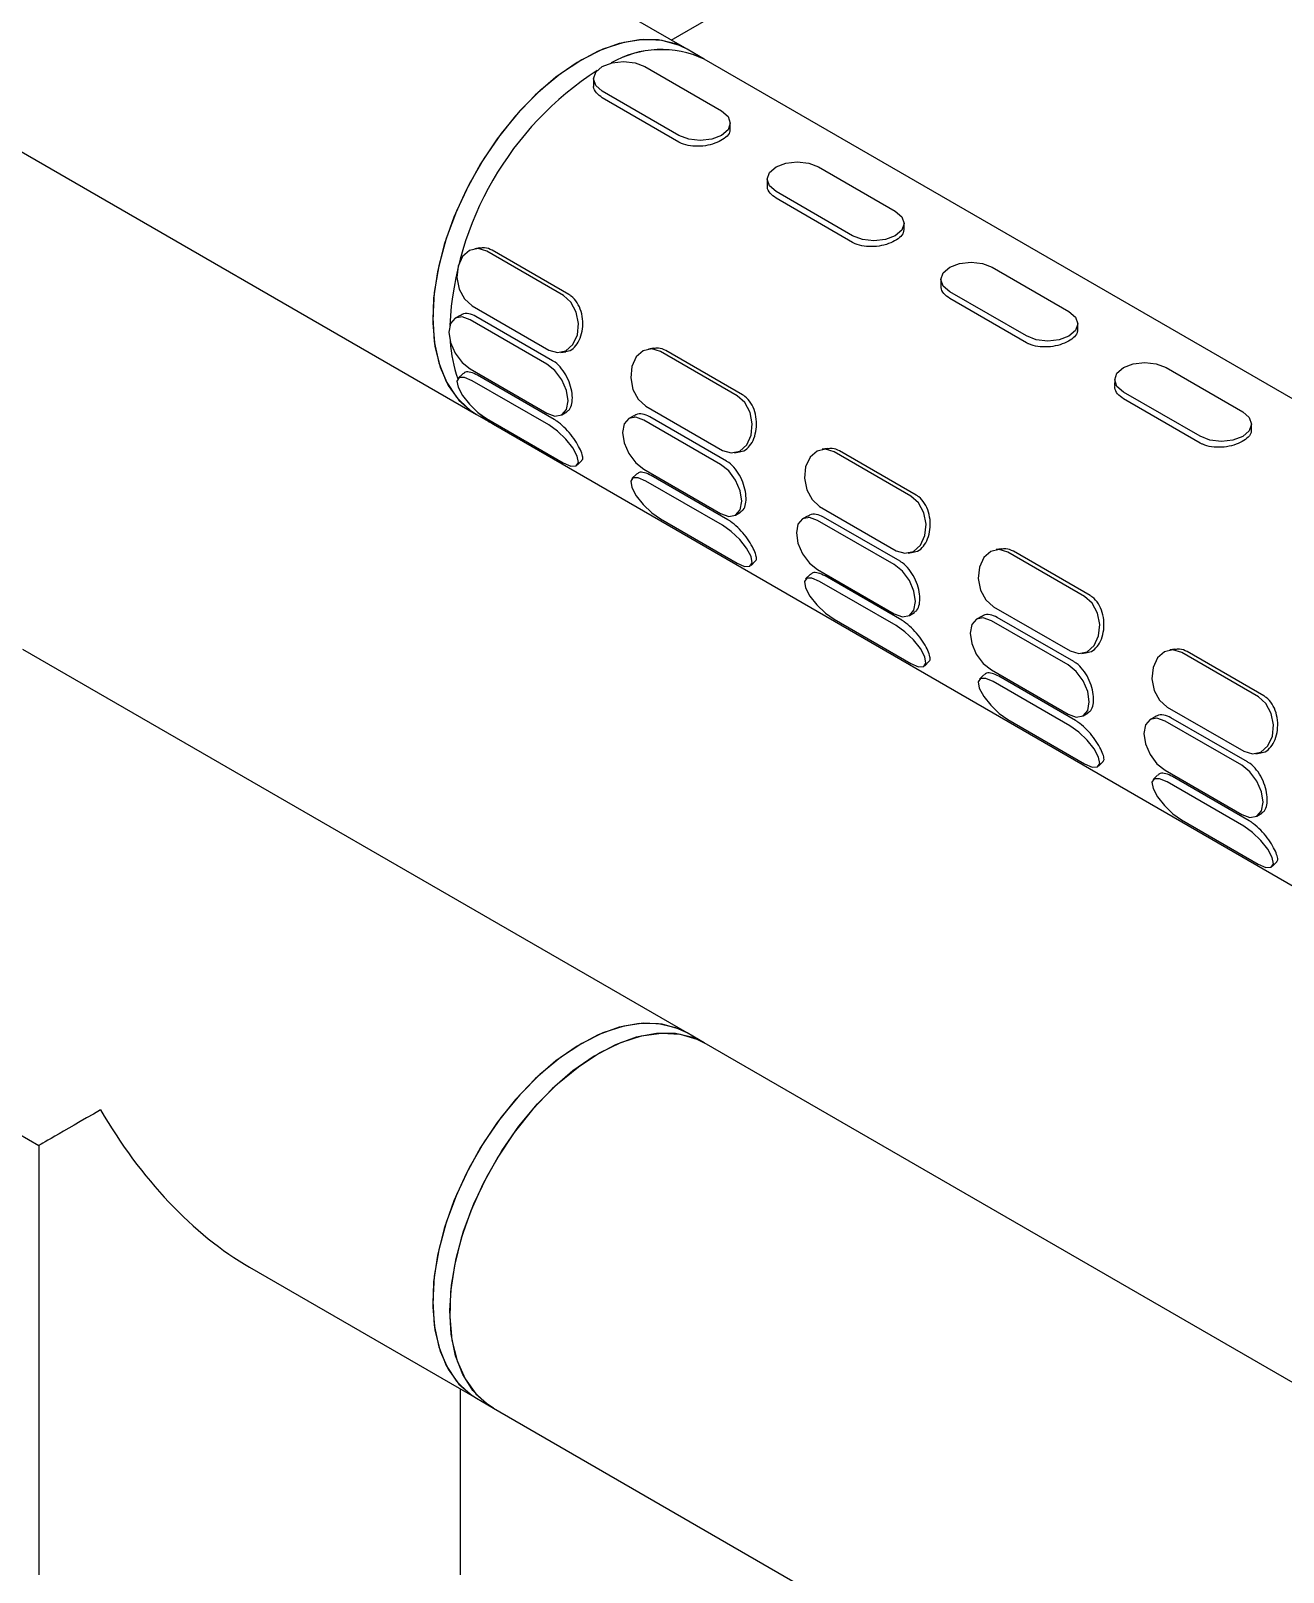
# Model space of a CAD drawing. Extents: x -1084 to 1049, y -151 to 450.
# Drawn here: x -678.7 to -635.4, y 189 to 242.3 of the extents above; entities that cross this region are included whole.
import ezdxf

# ---------------------------------------------------------------- set-up
doc = ezdxf.new("R2010")
doc.units = 0
doc.header["$LTSCALE"] = 23.1
doc.header["$MEASUREMENT"] = 0
doc.layers.get('0').update_dxf_attribs({"linetype": 'CONTINUOUS'})

msp = doc.modelspace()

# ---------------------------------------------------------------- linework, layer by layer
at = {"color": 7, "linetype": 'Continuous', "lineweight": 25}
for p, q in [((-655.96923, 241.61669), (-663.81339, 246.14503)), ((-656.52068, 241.93504), (-650.96106, 245.14454)), ((-686.23824, 242.25338), (-663.25957, 228.98808)), ((-655.38003, 241.27656), (-655.96923, 241.61669)), ((-657.43118, 241.01899), (-654.7798, 239.48838)), ((-516.22232, 160.94252), (-655.38003, 241.27656)), ((-659.20924, 240.59488), (-659.20935, 240.39416)), ((-656.25291, 238.40784), (-658.9043, 239.93845)), ((-656.25279, 238.63906), (-658.90417, 240.16968)), ((-654.47484, 238.86246), (-654.47473, 239.06318)), ((-651.42138, 237.54961), (-648.76999, 236.01899)), ((-653.19943, 237.12549), (-653.19954, 236.92477)), ((-650.24298, 235.16968), (-652.89437, 236.70029)), ((-650.2431, 234.93845), (-652.89449, 236.46906)), ((-648.46503, 235.39307), (-648.46492, 235.59379)), ((-663.13921, 234.74718), (-663.3135, 234.71996)), ((-660.24905, 233.10493), (-662.90044, 234.63554)), ((-660.06099, 233.13431), (-662.71237, 234.66492)), ((-645.41157, 234.08022), (-642.76018, 232.54961)), ((-647.18963, 233.6561), (-647.18973, 233.45538)), ((-644.2333, 231.46906), (-646.88468, 232.99967)), ((-644.23318, 231.70029), (-646.88456, 233.2309)), ((-663.8201, 232.41404), (-663.99391, 232.31383)), ((-663.40506, 232.7462), (-660.75368, 231.21559)), ((-660.82181, 230.73163), (-663.47319, 232.26224)), ((-660.62163, 230.84705), (-663.27302, 232.37766)), ((-642.45522, 231.92369), (-642.45512, 232.12441)), ((-660.34062, 231.13118), (-660.16633, 231.1584)), ((-657.1294, 231.27779), (-657.30369, 231.25057)), ((-654.23925, 229.63554), (-656.89063, 231.16616)), ((-654.05118, 229.66492), (-656.70257, 231.19553)), ((-663.73288, 230.39547), (-663.89025, 230.23861)), ((-663.47408, 230.56078), (-660.82269, 229.03016)), ((-660.56688, 228.81205), (-663.21827, 230.34266)), ((-639.40176, 230.61083), (-636.75038, 229.08022)), ((-660.75503, 228.62451), (-663.40641, 230.15512)), ((-641.17982, 230.18671), (-641.17993, 229.98599)), ((-638.22337, 228.2309), (-640.87475, 229.76151)), ((-657.39526, 229.27681), (-654.74387, 227.7462)), ((-638.22349, 227.99967), (-640.87488, 229.53029)), ((-663.25957, 228.98808), (-662.67038, 228.64794)), ((-662.90345, 228.84675), (-660.25207, 227.31613)), ((-660.30198, 228.97858), (-660.12818, 229.0788)), ((-657.8103, 228.94465), (-657.9841, 228.84444)), ((-654.812, 227.26224), (-657.46339, 228.79286)), ((-654.61183, 227.37766), (-657.26321, 228.90828)), ((-662.67038, 228.64794), (-523.51266, 148.3139)), ((-636.44542, 228.4543), (-636.44531, 228.65502)), ((-654.33081, 227.66179), (-654.15653, 227.68901)), ((-651.1196, 227.80841), (-651.29388, 227.78118)), ((-648.22944, 226.16616), (-650.88082, 227.69677)), ((-648.04138, 226.19553), (-650.69276, 227.72614)), ((-659.76823, 227.23264), (-659.61086, 227.38951)), ((-657.46427, 227.09139), (-654.81289, 225.56078)), ((-657.72307, 226.92609), (-657.88044, 226.76922)), ((-654.74522, 225.15512), (-657.39661, 226.68573)), ((-654.55707, 225.34266), (-657.20846, 226.87328)), ((-654.29218, 225.5092), (-654.11837, 225.60941)), ((-651.80049, 225.47526), (-651.97429, 225.37505)), ((-651.38545, 225.80743), (-648.73406, 224.27682)), ((-656.89365, 225.37736), (-654.24226, 223.84675)), ((-648.8022, 223.79286), (-651.45358, 225.32347)), ((-648.60202, 223.90828), (-651.2534, 225.43889)), ((-653.75843, 223.76326), (-653.60106, 223.92012)), ((-648.32101, 224.1924), (-648.14672, 224.21963)), ((-645.10979, 224.33902), (-645.28408, 224.31179)), ((-642.21963, 222.69677), (-644.87102, 224.22738)), ((-642.03157, 222.72614), (-644.68295, 224.25676)), ((-651.71326, 223.4567), (-651.87063, 223.29983)), ((-651.45447, 223.622), (-648.80308, 222.09139)), ((-648.54727, 221.87328), (-651.19865, 223.40389)), ((-648.73541, 221.68573), (-651.3868, 223.21634)), ((-645.37564, 222.33804), (-642.72426, 220.80743)), ((-650.88384, 221.90797), (-648.23245, 220.37736)), ((-648.28237, 222.03981), (-648.10857, 222.14002)), ((-645.79068, 222.00588), (-645.96449, 221.90566)), ((-642.79239, 220.32347), (-645.44377, 221.85408)), ((-642.59221, 220.43889), (-645.2436, 221.9695)), ((-655.96923, 207.59756), (-678.9479, 220.86287)), ((-642.3112, 220.72301), (-642.13691, 220.75024)), ((-639.09998, 220.86963), (-639.27427, 220.84241)), ((-636.20983, 219.22738), (-638.86121, 220.75799)), ((-636.02176, 219.25676), (-638.67315, 220.78737)), ((-647.74862, 220.29387), (-647.59125, 220.45074)), ((-645.44466, 220.15261), (-642.79328, 218.622)), ((-645.70346, 219.98731), (-645.86083, 219.83044)), ((-642.72561, 218.21634), (-645.37699, 219.74696)), ((-642.53746, 218.40389), (-645.18885, 219.9345)), ((-642.27256, 218.57042), (-642.09876, 218.67063)), ((-639.78088, 218.53649), (-639.95468, 218.43628)), ((-639.36584, 218.86865), (-636.71445, 217.33804)), ((-644.87403, 218.43858), (-642.22265, 216.90797)), ((-636.78258, 216.85408), (-639.43397, 218.38469)), ((-636.58241, 216.9695), (-639.23379, 218.50011)), ((-641.73881, 216.82448), (-641.58144, 216.98135)), ((-636.30139, 217.25363), (-636.12711, 217.28085)), ((-639.69365, 216.51792), (-639.85102, 216.36106)), ((-639.43485, 216.68323), (-636.78347, 215.15261)), ((-636.52765, 214.9345), (-639.17904, 216.46511)), ((-636.7158, 214.74696), (-639.36719, 216.27757)), ((-638.86423, 214.9692), (-636.21284, 213.43858)), ((-636.26276, 215.10103), (-636.08895, 215.20125)), ((-635.72901, 213.35509), (-635.57164, 213.51196)), ((-686.23824, 208.23425), (-678.39467, 203.70625)), ((-655.38003, 207.25742), (-655.96923, 207.59756)), ((-516.22232, 126.92339), (-655.38003, 207.25742)), ((-678.39467, 203.70625), (-678.39467, 188.86519)), ((-671.10314, 199.49694), (-663.25957, 194.96894)), ((-663.8128, 188.86519), (-663.8128, 195.28832)), ((-663.25957, 194.96894), (-662.67038, 194.62881)), ((-662.67038, 194.62881), (-523.51266, 114.29477))]:
    msp.add_line(p, q, dxfattribs=at)
at = {"color": 7, "linetype": 'Continuous', "lineweight": 25, "flags": 128}
for points in [[(-655.96923, 241.61669), (-656.36212, 241.79916), (-656.96451, 241.93887), (-657.62085, 241.94348), (-658.31776, 241.8129), (-659.04108, 241.54978), (-659.77606, 241.15948), (-660.50776, 240.64995), (-661.22126, 240.03155), (-661.90206, 239.31689), (-662.53629, 238.5205), (-663.11103, 237.6586), (-663.6146, 236.74873), (-664.03673, 235.80942), (-664.36883, 234.85979), (-664.60415, 233.91917), (-664.73789, 233.0067), (-664.76734, 232.14097), (-664.69188, 231.3396), (-664.51306, 230.6189), (-664.23452, 229.99354), (-663.86192, 229.47625)], [(-655.96923, 241.61669), (-656.23828, 241.75061), (-656.82714, 241.91971), (-657.47274, 241.95409), (-658.16194, 241.85307), (-658.8807, 241.61869), (-659.6144, 241.25573)], [(-659.6144, 241.25573), (-660.3481, 240.77158), (-661.06686, 240.17609), (-661.75606, 239.48139), (-662.40166, 238.70161), (-662.99052, 237.85263), (-663.51065, 236.95174), (-663.95146, 236.01728), (-664.30398, 235.06826), (-664.56104, 234.124), (-664.7174, 233.20374), (-664.76987, 232.32619), (-664.7174, 231.50924), (-664.56104, 230.7695), (-664.30398, 230.12204), (-663.95146, 229.58003), (-663.51065, 229.15452), (-663.25957, 228.98808)], [(-658.90417, 240.16968), (-659.12996, 240.36471), (-659.20924, 240.5947), (-659.12996, 240.82463), (-658.90417, 241.0195), (-658.56627, 241.14965), (-658.16768, 241.19525), (-657.76909, 241.14937), (-657.43118, 241.01899)], [(-654.7798, 239.48838), (-654.55402, 239.29335), (-654.47473, 239.06336), (-654.55402, 238.83343), (-654.7798, 238.63855), (-655.1177, 238.50841), (-655.51629, 238.4628), (-655.91488, 238.50868), (-656.25279, 238.63906)], [(-652.89437, 236.70029), (-653.12015, 236.89532), (-653.19943, 237.12531), (-653.12015, 237.35524), (-652.89437, 237.55012), (-652.55646, 237.68026), (-652.15787, 237.72587), (-651.75928, 237.67999), (-651.42138, 237.54961)], [(-648.76999, 236.01899), (-648.54421, 235.82396), (-648.46492, 235.59397), (-648.54421, 235.36404), (-648.76999, 235.16916), (-649.1079, 235.03902), (-649.50649, 234.99342), (-649.90508, 235.0393), (-650.24298, 235.16968)], [(-662.90044, 234.63554), (-663.20149, 234.72634), (-663.49512, 234.6595), (-663.73663, 234.44519), (-663.88925, 234.11604), (-663.92974, 233.72217), (-663.85194, 233.32353), (-663.6677, 232.98082), (-663.40506, 232.7462)], [(-646.88456, 233.2309), (-647.11034, 233.42593), (-647.18963, 233.65592), (-647.11034, 233.88586), (-646.88456, 234.08073), (-646.54665, 234.21088), (-646.14807, 234.25648), (-645.74948, 234.2106), (-645.41157, 234.08022)], [(-660.75368, 231.21559), (-660.45263, 231.12479), (-660.159, 231.19164), (-659.91749, 231.40594), (-659.76487, 231.73509), (-659.72438, 232.12896), (-659.80217, 232.5276), (-659.98641, 232.87032), (-660.24905, 233.10493)], [(-642.76018, 232.54961), (-642.5344, 232.35458), (-642.45512, 232.12459), (-642.5344, 231.89465), (-642.76018, 231.69978), (-643.09809, 231.56963), (-643.49668, 231.52403), (-643.89527, 231.56991), (-644.23318, 231.70029)], [(-663.47319, 232.26224), (-663.75507, 232.36019), (-663.99411, 232.31371), (-664.1539, 232.12988), (-664.21013, 231.83668), (-664.15424, 231.47875), (-663.99473, 231.11059), (-663.75589, 230.78824), (-663.47408, 230.56078)], [(-656.89063, 231.16616), (-657.19168, 231.25695), (-657.48531, 231.19011), (-657.72682, 230.9758), (-657.87944, 230.64666), (-657.91993, 230.25278), (-657.84214, 229.85414), (-657.6579, 229.51143), (-657.39526, 229.27681)], [(-663.40641, 230.15512), (-663.66911, 230.26803), (-663.85354, 230.26415), (-663.9316, 230.14408), (-663.89143, 229.9261), (-663.73913, 229.64339), (-663.49789, 229.33899), (-663.20444, 229.05925), (-662.90345, 228.84675)], [(-660.82269, 229.03016), (-660.54082, 228.93222), (-660.30178, 228.9787), (-660.14199, 229.16253), (-660.08576, 229.45573), (-660.14165, 229.81365), (-660.30116, 230.18182), (-660.54, 230.50417), (-660.82181, 230.73163)], [(-640.87475, 229.76151), (-641.10054, 229.95654), (-641.17982, 230.18653), (-641.10054, 230.41647), (-640.87475, 230.61134), (-640.53685, 230.74149), (-640.13826, 230.78709), (-639.73967, 230.74121), (-639.40176, 230.61083)], [(-663.86192, 229.47625), (-663.40286, 229.07757), (-663.25957, 228.98808)], [(-654.74387, 227.7462), (-654.44282, 227.65541), (-654.14919, 227.72225), (-653.90768, 227.93656), (-653.75506, 228.2657), (-653.71457, 228.65958), (-653.79237, 229.05821), (-653.97661, 229.40093), (-654.23925, 229.63554)], [(-663.18107, 229.04011), (-662.92348, 228.81591), (-662.67038, 228.64794)], [(-663.18107, 229.04011), (-662.81367, 228.73743), (-662.67038, 228.64794)], [(-657.46339, 228.79286), (-657.74527, 228.8908), (-657.9843, 228.84432), (-658.14409, 228.66049), (-658.20033, 228.36729), (-658.14443, 228.00937), (-657.98493, 227.6412), (-657.74608, 227.31885), (-657.46427, 227.09139)], [(-636.75038, 229.08022), (-636.5246, 228.88519), (-636.44531, 228.6552), (-636.5246, 228.42526), (-636.75038, 228.23039), (-637.08829, 228.10024), (-637.48687, 228.05464), (-637.88546, 228.10052), (-638.22337, 228.2309)], [(-660.25207, 227.31613), (-659.98936, 227.20322), (-659.80494, 227.2071), (-659.72688, 227.32717), (-659.76705, 227.54515), (-659.91935, 227.82786), (-660.16059, 228.13226), (-660.45404, 228.412), (-660.75503, 228.62451)], [(-650.88082, 227.69677), (-651.18188, 227.78756), (-651.47551, 227.72072), (-651.71701, 227.50641), (-651.86963, 227.17727), (-651.91013, 226.78339), (-651.83233, 226.38476), (-651.64809, 226.04204), (-651.38545, 225.80743)], [(-654.81289, 225.56078), (-654.53101, 225.46283), (-654.29198, 225.50931), (-654.13218, 225.69314), (-654.07595, 225.98634), (-654.13184, 226.34427), (-654.29135, 226.71243), (-654.53019, 227.03478), (-654.812, 227.26224)], [(-657.39661, 226.68573), (-657.65931, 226.79864), (-657.84373, 226.79476), (-657.9218, 226.6747), (-657.88162, 226.45671), (-657.72932, 226.174), (-657.48808, 225.86961), (-657.19463, 225.58986), (-656.89365, 225.37736)], [(-648.73406, 224.27682), (-648.43301, 224.18602), (-648.13938, 224.25286), (-647.89787, 224.46717), (-647.74526, 224.79632), (-647.70476, 225.19019), (-647.78256, 225.58883), (-647.9668, 225.93154), (-648.22944, 226.16616)], [(-654.24226, 223.84675), (-653.97956, 223.73384), (-653.79514, 223.73771), (-653.71707, 223.85778), (-653.75724, 224.07576), (-653.90954, 224.35847), (-654.15078, 224.66287), (-654.44423, 224.94262), (-654.74522, 225.15512)], [(-651.45358, 225.32347), (-651.73546, 225.42142), (-651.97449, 225.37494), (-652.13429, 225.1911), (-652.19052, 224.8979), (-652.13463, 224.53998), (-651.97512, 224.17182), (-651.73628, 223.84946), (-651.45447, 223.622)], [(-644.87102, 224.22738), (-645.17207, 224.31818), (-645.4657, 224.25133), (-645.70721, 224.03703), (-645.85983, 223.70788), (-645.90032, 223.31401), (-645.82252, 222.91537), (-645.63828, 222.57265), (-645.37564, 222.33804)], [(-648.80308, 222.09139), (-648.5212, 221.99344), (-648.28217, 222.03992), (-648.12237, 222.22376), (-648.06614, 222.51695), (-648.12204, 222.87488), (-648.28154, 223.24304), (-648.52038, 223.56539), (-648.8022, 223.79286)], [(-651.3868, 223.21634), (-651.6495, 223.32925), (-651.83392, 223.32538), (-651.91199, 223.20531), (-651.87181, 222.98733), (-651.71951, 222.70462), (-651.47828, 222.40022), (-651.18483, 222.12047), (-650.88384, 221.90797)], [(-642.72426, 220.80743), (-642.42321, 220.71663), (-642.12958, 220.78347), (-641.88807, 220.99778), (-641.73545, 221.32693), (-641.69496, 221.7208), (-641.77275, 222.11944), (-641.95699, 222.46215), (-642.21963, 222.69677)], [(-645.44377, 221.85408), (-645.72565, 221.95203), (-645.96469, 221.90555), (-646.12448, 221.72171), (-646.18071, 221.42852), (-646.12482, 221.07059), (-645.96531, 220.70243), (-645.72647, 220.38008), (-645.44466, 220.15261)], [(-648.23245, 220.37736), (-647.96975, 220.26445), (-647.78533, 220.26832), (-647.70726, 220.38839), (-647.74744, 220.60637), (-647.89974, 220.88909), (-648.14098, 221.19348), (-648.43443, 221.47323), (-648.73541, 221.68573)], [(-638.86121, 220.75799), (-639.16226, 220.84879), (-639.45589, 220.78195), (-639.6974, 220.56764), (-639.85002, 220.23849), (-639.89051, 219.84462), (-639.81272, 219.44598), (-639.62848, 219.10327), (-639.36584, 218.86865)], [(-642.79328, 218.622), (-642.5114, 218.52405), (-642.27236, 218.57053), (-642.11257, 218.75437), (-642.05634, 219.04757), (-642.11223, 219.40549), (-642.27174, 219.77365), (-642.51058, 220.09601), (-642.79239, 220.32347)], [(-645.37699, 219.74696), (-645.63969, 219.85986), (-645.82412, 219.85599), (-645.90218, 219.73592), (-645.86201, 219.51794), (-645.70971, 219.23523), (-645.46847, 218.93083), (-645.17502, 218.65109), (-644.87403, 218.43858)], [(-636.71445, 217.33804), (-636.4134, 217.24724), (-636.11977, 217.31409), (-635.87826, 217.52839), (-635.72564, 217.85754), (-635.68515, 218.25141), (-635.76295, 218.65005), (-635.94719, 218.99277), (-636.20983, 219.22738)], [(-642.22265, 216.90797), (-641.95994, 216.79506), (-641.77552, 216.79894), (-641.69746, 216.919), (-641.73763, 217.13699), (-641.88993, 217.4197), (-642.13117, 217.7241), (-642.42462, 218.00384), (-642.72561, 218.21634)], [(-639.43397, 218.38469), (-639.71585, 218.48264), (-639.95488, 218.43616), (-640.11467, 218.25233), (-640.17091, 217.95913), (-640.11501, 217.6012), (-639.95551, 217.23304), (-639.71666, 216.91069), (-639.43485, 216.68323)], [(-636.78347, 215.15261), (-636.50159, 215.05467), (-636.26256, 215.10115), (-636.10276, 215.28498), (-636.04653, 215.57818), (-636.10242, 215.9361), (-636.26193, 216.30427), (-636.50077, 216.62662), (-636.78258, 216.85408)], [(-639.36719, 216.27757), (-639.62989, 216.39048), (-639.81431, 216.3866), (-639.89238, 216.26653), (-639.8522, 216.04855), (-639.6999, 215.76584), (-639.45866, 215.46144), (-639.16521, 215.1817), (-638.86423, 214.9692)], [(-636.21284, 213.43858), (-635.95014, 213.32567), (-635.76572, 213.32955), (-635.68765, 213.44962), (-635.72782, 213.6676), (-635.88012, 213.95031), (-636.12136, 214.25471), (-636.41481, 214.53445), (-636.7158, 214.74696)], [(-655.96923, 207.59756), (-656.23828, 207.73148), (-656.82714, 207.90058), (-657.47274, 207.93496), (-658.16194, 207.83394), (-658.8807, 207.59956), (-659.6144, 207.2366), (-660.3481, 206.75245), (-661.06686, 206.15696), (-661.75606, 205.46225), (-662.40166, 204.68248), (-662.99052, 203.8335), (-663.51065, 202.93261), (-663.95146, 201.99815), (-664.30398, 201.04913), (-664.56104, 200.10487), (-664.7174, 199.18461), (-664.76987, 198.30706), (-664.7174, 197.49011), (-664.56104, 196.75037), (-664.30398, 196.1029), (-663.95146, 195.5609), (-663.51065, 195.13538), (-663.25957, 194.96894)], [(-655.96923, 207.59756), (-656.36212, 207.78003), (-656.96451, 207.91974), (-657.62085, 207.92435), (-658.31776, 207.79377), (-659.04108, 207.53065), (-659.77606, 207.14035), (-660.50776, 206.63081), (-661.22126, 206.01242), (-661.90206, 205.29776), (-662.53629, 204.50137), (-663.11103, 203.63947), (-663.6146, 202.7296), (-664.03673, 201.79029), (-664.36883, 200.84066), (-664.60415, 199.90004), (-664.73789, 198.98757), (-664.76734, 198.12184), (-664.69188, 197.32047), (-664.51306, 196.59977), (-664.23452, 195.97441), (-663.86192, 195.45712)], [(-655.38003, 207.25742), (-655.77292, 207.4399), (-656.37532, 207.5796), (-657.03165, 207.58421), (-657.72857, 207.45363), (-658.45188, 207.19051), (-659.18687, 206.80021), (-659.91856, 206.29068), (-660.63207, 205.67229), (-661.31286, 204.95762), (-661.94709, 204.16123), (-662.52184, 203.29933), (-663.0254, 202.38946), (-663.44753, 201.45015), (-663.77964, 200.50052), (-664.01495, 199.5599), (-664.1487, 198.64744), (-664.17814, 197.78171), (-664.10268, 196.98033), (-663.92386, 196.25963), (-663.64532, 195.63427), (-663.27273, 195.11699)], [(-663.34703, 201.69402), (-662.90301, 202.62755), (-662.38006, 203.52679), (-661.78881, 204.37344), (-661.14131, 205.15025), (-660.45072, 205.84142), (-659.73112, 206.43288), (-658.99714, 206.91258), (-658.26374, 207.27075), (-657.54583, 207.50012), (-656.85805, 207.596), (-656.21438, 207.55645), (-655.62793, 207.38227), (-655.38003, 207.25742)], [(-662.67038, 194.62881), (-662.93977, 194.80922), (-663.37737, 195.23935), (-663.72637, 195.78559), (-663.97967, 196.43683), (-664.13212, 197.1798), (-664.1806, 197.99938), (-664.12413, 198.87888), (-663.96386, 199.80041), (-663.70306, 200.7452), (-663.34703, 201.69402)], [(-663.86192, 195.45712), (-663.40286, 195.05844), (-663.25957, 194.96894)], [(-663.27273, 195.11699), (-662.81367, 194.7183), (-662.67038, 194.62881)]]:
    msp.add_lwpolyline(points, dxfattribs=at)
at = {"color": 7, "linetype": 'Continuous', "lineweight": 25}
for centre, radius, start, end in [((-656.86022, 238.13473), 3.47305, 64.773726, 120.025775), ((-656.85789, 238.07914), 3.52244, 65.193385, 119.606116), ((-653.00097, 231.48412), 11.19408, 122.904514, 177.05757), ((-652.99541, 231.48091), 11.1998, 122.919456, 177.042627), ((-659.27284, 231.82477), 4.90076, 183.663874, 199.087883), ((-659.36001, 231.80723), 4.81266, 183.521817, 199.229939)]:
    msp.add_arc(centre, radius, start, end, dxfattribs=at)
for major_axis, ratio, start_param, end_param in [((7.29094, 4.20965), 0.00007037, 2.35615386, 3.14163329), ((-5.15568, 8.92942), 0.57733463, 1.57075569, 2.35623512)]:
    msp.add_ellipse((-671.10374, 207.91591), major_axis=major_axis, ratio=ratio, start_param=start_param, end_param=end_param, dxfattribs=at)
for points, knots in [([(-658.9043, 239.93845), (-658.97708, 239.99195), (-659.12263, 240.09894), (-659.21354, 240.26993), (-659.19965, 240.36847), (-659.19609, 240.39375)], [0, 0, 0, 0, 0.42650813, 0.85291031, 1, 1, 1, 1]), ([(-654.48809, 238.86287), (-654.48779, 238.82299), (-654.48703, 238.72219), (-654.61934, 238.56755), (-654.85242, 238.41688), (-655.16285, 238.30647), (-655.51149, 238.25104), (-655.86163, 238.26417), (-656.10873, 238.33112), (-656.22365, 238.39227), (-656.25291, 238.40784)], [0, 0, 0, 0, 0.0940142, 0.23766602, 0.38033116, 0.52196667, 0.66410292, 0.80750323, 0.95098396, 1, 1, 1, 1]), ([(-652.89449, 236.46906), (-652.96727, 236.52256), (-653.11282, 236.62955), (-653.20373, 236.80054), (-653.18984, 236.89908), (-653.18628, 236.92436)], [0, 0, 0, 0, 0.42650813, 0.85291031, 1, 1, 1, 1]), ([(-648.47829, 235.39348), (-648.47798, 235.35361), (-648.47722, 235.2528), (-648.60954, 235.09816), (-648.84262, 234.94749), (-649.15304, 234.83708), (-649.50168, 234.78165), (-649.85183, 234.79479), (-650.09893, 234.86173), (-650.21384, 234.92288), (-650.2431, 234.93845)], [0, 0, 0, 0, 0.0940142, 0.23766602, 0.38033116, 0.52196667, 0.66410292, 0.80750323, 0.95098396, 1, 1, 1, 1]), ([(-662.71237, 234.66492), (-662.79886, 234.70579), (-662.93775, 234.77142), (-663.08273, 234.74381), (-663.13742, 234.73339)], [0, 0, 0, 0, 0.62272854, 1, 1, 1, 1]), ([(-660.16812, 231.17219), (-660.13593, 231.17368), (-660.02152, 231.179), (-659.85348, 231.3078), (-659.68824, 231.54244), (-659.59012, 231.85747), (-659.56713, 232.2069), (-659.62434, 232.55556), (-659.76174, 232.86318), (-659.9241, 233.04749), (-660.03321, 233.11669), (-660.06099, 233.13431)], [0, 0, 0, 0, 0.05067731, 0.18012349, 0.31012194, 0.4392275, 0.56740128, 0.69602821, 0.82579906, 0.95564268, 1, 1, 1, 1]), ([(-646.88468, 232.99967), (-646.95747, 233.05318), (-647.10302, 233.16016), (-647.19393, 233.33115), (-647.18004, 233.4297), (-647.17647, 233.45497)], [0, 0, 0, 0, 0.42650813, 0.85291031, 1, 1, 1, 1]), ([(-663.27302, 232.37766), (-663.35575, 232.41393), (-663.52121, 232.48645), (-663.71473, 232.47968), (-663.79313, 232.41843), (-663.81315, 232.40279)], [0, 0, 0, 0, 0.4268808, 0.85365555, 1, 1, 1, 1]), ([(-642.46848, 231.9241), (-642.46818, 231.88422), (-642.46741, 231.78341), (-642.59973, 231.62877), (-642.83281, 231.47811), (-643.14324, 231.36769), (-643.49187, 231.31227), (-643.84202, 231.3254), (-644.08912, 231.39234), (-644.20404, 231.45349), (-644.2333, 231.46906)], [0, 0, 0, 0, 0.0940142, 0.23766602, 0.38033116, 0.52196667, 0.66410292, 0.80750323, 0.95098396, 1, 1, 1, 1]), ([(-660.13514, 229.09004), (-660.10029, 229.10981), (-660.01236, 229.1597), (-659.94425, 229.35191), (-659.93, 229.62931), (-659.98929, 229.95352), (-660.11536, 230.28329), (-660.30164, 230.58002), (-660.4831, 230.76056), (-660.59352, 230.8295), (-660.62163, 230.84705)], [0, 0, 0, 0, 0.09427775, 0.23788778, 0.38051142, 0.52210573, 0.66420063, 0.80755923, 0.95099822, 1, 1, 1, 1]), ([(-656.70257, 231.19553), (-656.78906, 231.2364), (-656.92795, 231.30204), (-657.07292, 231.27442), (-657.12762, 231.26401)], [0, 0, 0, 0, 0.62272854, 1, 1, 1, 1]), ([(-663.21827, 230.34266), (-663.2984, 230.38137), (-663.45866, 230.45876), (-663.63995, 230.466), (-663.69966, 230.40996), (-663.72449, 230.38665)], [0, 0, 0, 0, 0.36876486, 0.73743812, 1, 1, 1, 1]), ([(-640.87488, 229.53029), (-640.94766, 229.58379), (-641.09321, 229.69078), (-641.18412, 229.86176), (-641.17023, 229.96031), (-641.16667, 229.98558)], [0, 0, 0, 0, 0.42650813, 0.85291031, 1, 1, 1, 1]), ([(-654.15831, 227.7028), (-654.12612, 227.70429), (-654.01171, 227.70961), (-653.84367, 227.83842), (-653.67843, 228.07305), (-653.58031, 228.38808), (-653.55733, 228.73751), (-653.61453, 229.08618), (-653.75193, 229.39379), (-653.91429, 229.5781), (-654.0234, 229.6473), (-654.05118, 229.66492)], [0, 0, 0, 0, 0.05067731, 0.18012349, 0.31012194, 0.4392275, 0.56740128, 0.69602821, 0.82579906, 0.95564268, 1, 1, 1, 1]), ([(-659.61925, 227.39834), (-659.61008, 227.40252), (-659.56943, 227.42106), (-659.57907, 227.54116), (-659.64775, 227.74885), (-659.79071, 228.01289), (-659.98774, 228.29417), (-660.22506, 228.55841), (-660.42662, 228.72662), (-660.53841, 228.79471), (-660.56688, 228.81205)], [0, 0, 0, 0, 0.04412469, 0.19568692, 0.34620814, 0.49564302, 0.64560622, 0.7969031, 0.94828482, 1, 1, 1, 1]), ([(-657.26321, 228.90828), (-657.34595, 228.94454), (-657.5114, 229.01706), (-657.70492, 229.01029), (-657.78332, 228.94904), (-657.80334, 228.9334)], [0, 0, 0, 0, 0.4268808, 0.85365555, 1, 1, 1, 1]), ([(-636.45867, 228.45471), (-636.45837, 228.41483), (-636.45761, 228.31402), (-636.58992, 228.15938), (-636.823, 228.00872), (-637.13343, 227.8983), (-637.48207, 227.84288), (-637.83222, 227.85601), (-638.07931, 227.92295), (-638.19423, 227.9841), (-638.22349, 227.99967)], [0, 0, 0, 0, 0.0940142, 0.23766602, 0.38033116, 0.52196667, 0.66410292, 0.80750323, 0.95098396, 1, 1, 1, 1]), ([(-650.69276, 227.72614), (-650.77925, 227.76701), (-650.91814, 227.83265), (-651.06311, 227.80504), (-651.11781, 227.79462)], [0, 0, 0, 0, 0.62272854, 1, 1, 1, 1]), ([(-654.12533, 225.62066), (-654.09048, 225.64043), (-654.00255, 225.69031), (-653.93444, 225.88252), (-653.92019, 226.15992), (-653.97948, 226.48413), (-654.10556, 226.8139), (-654.29183, 227.11064), (-654.47329, 227.29117), (-654.58371, 227.36011), (-654.61183, 227.37766)], [0, 0, 0, 0, 0.09427775, 0.23788778, 0.38051142, 0.52210573, 0.66420063, 0.80755923, 0.95099822, 1, 1, 1, 1]), ([(-657.20846, 226.87328), (-657.2886, 226.91198), (-657.44885, 226.98937), (-657.63014, 226.99661), (-657.68985, 226.94057), (-657.71469, 226.91726)], [0, 0, 0, 0, 0.36876486, 0.73743812, 1, 1, 1, 1]), ([(-648.14851, 224.23341), (-648.11632, 224.23491), (-648.00191, 224.24023), (-647.83386, 224.36903), (-647.66862, 224.60366), (-647.57051, 224.91869), (-647.54752, 225.26812), (-647.60472, 225.61679), (-647.74212, 225.9244), (-647.90449, 226.10872), (-648.01359, 226.17791), (-648.04138, 226.19553)], [0, 0, 0, 0, 0.05067731, 0.18012349, 0.31012194, 0.4392275, 0.56740128, 0.69602821, 0.82579906, 0.95564268, 1, 1, 1, 1]), ([(-651.2534, 225.43889), (-651.33614, 225.47515), (-651.5016, 225.54768), (-651.69511, 225.5409), (-651.77351, 225.47965), (-651.79353, 225.46401)], [0, 0, 0, 0, 0.4268808, 0.85365555, 1, 1, 1, 1]), ([(-653.60944, 223.92895), (-653.60027, 223.93313), (-653.55962, 223.95167), (-653.56927, 224.07177), (-653.63795, 224.27946), (-653.7809, 224.5435), (-653.97793, 224.82479), (-654.21526, 225.08902), (-654.41681, 225.25723), (-654.52861, 225.32532), (-654.55707, 225.34266)], [0, 0, 0, 0, 0.044124692, 0.195686916, 0.346208137, 0.495643023, 0.645606222, 0.7969031, 0.948284815, 1, 1, 1, 1]), ([(-648.11552, 222.15127), (-648.08068, 222.17104), (-647.99275, 222.22093), (-647.92464, 222.41314), (-647.91039, 222.69054), (-647.96968, 223.01475), (-648.09575, 223.34451), (-648.28203, 223.64125), (-648.46349, 223.82179), (-648.5739, 223.89072), (-648.60202, 223.90828)], [0, 0, 0, 0, 0.09427775, 0.23788778, 0.38051142, 0.52210573, 0.66420063, 0.80755923, 0.95099822, 1, 1, 1, 1]), ([(-644.68295, 224.25676), (-644.76944, 224.29763), (-644.90833, 224.36326), (-645.05331, 224.33565), (-645.108, 224.32523)], [0, 0, 0, 0, 0.62272854, 1, 1, 1, 1]), ([(-651.19865, 223.40389), (-651.27879, 223.44259), (-651.43905, 223.51999), (-651.62033, 223.52723), (-651.68004, 223.47118), (-651.70488, 223.44787)], [0, 0, 0, 0, 0.36876486, 0.73743812, 1, 1, 1, 1]), ([(-642.1387, 220.76402), (-642.10651, 220.76552), (-641.9921, 220.77084), (-641.82406, 220.89964), (-641.65882, 221.13427), (-641.5607, 221.44931), (-641.53771, 221.79873), (-641.59492, 222.1474), (-641.73232, 222.45502), (-641.89468, 222.63933), (-642.00379, 222.70852), (-642.03157, 222.72614)], [0, 0, 0, 0, 0.05067731, 0.18012349, 0.31012194, 0.4392275, 0.56740128, 0.69602821, 0.82579906, 0.95564268, 1, 1, 1, 1]), ([(-647.59963, 220.45956), (-647.59047, 220.46374), (-647.54981, 220.48228), (-647.55946, 220.60238), (-647.62814, 220.81007), (-647.77109, 221.07412), (-647.96813, 221.3554), (-648.20545, 221.61964), (-648.407, 221.78785), (-648.5188, 221.85594), (-648.54727, 221.87328)], [0, 0, 0, 0, 0.04412469, 0.19568692, 0.34620814, 0.49564302, 0.64560622, 0.7969031, 0.94828482, 1, 1, 1, 1]), ([(-645.2436, 221.9695), (-645.32634, 222.00577), (-645.49179, 222.07829), (-645.68531, 222.07151), (-645.76371, 222.01027), (-645.78373, 221.99463)], [0, 0, 0, 0, 0.4268808, 0.85365555, 1, 1, 1, 1]), ([(-638.67315, 220.78737), (-638.75964, 220.82824), (-638.89853, 220.89387), (-639.0435, 220.86626), (-639.0982, 220.85584)], [0, 0, 0, 0, 0.62272854, 1, 1, 1, 1]), ([(-642.10572, 218.68188), (-642.07087, 218.70165), (-641.98294, 218.75154), (-641.91483, 218.94375), (-641.90058, 219.22115), (-641.95987, 219.54536), (-642.08594, 219.87512), (-642.27222, 220.17186), (-642.45368, 220.3524), (-642.5641, 220.42134), (-642.59221, 220.43889)], [0, 0, 0, 0, 0.09427775, 0.23788778, 0.38051142, 0.52210573, 0.66420063, 0.80755923, 0.95099822, 1, 1, 1, 1]), ([(-645.18885, 219.9345), (-645.26898, 219.9732), (-645.42924, 220.0506), (-645.61053, 220.05784), (-645.67024, 220.00179), (-645.69507, 219.97848)], [0, 0, 0, 0, 0.36876486, 0.73743812, 1, 1, 1, 1]), ([(-636.12889, 217.29464), (-636.0967, 217.29613), (-635.98229, 217.30145), (-635.81425, 217.43025), (-635.64901, 217.66489), (-635.55089, 217.97992), (-635.52791, 218.32935), (-635.58511, 218.67801), (-635.72251, 218.98563), (-635.88487, 219.16994), (-635.99398, 219.23914), (-636.02176, 219.25676)], [0, 0, 0, 0, 0.05067731, 0.18012349, 0.31012194, 0.4392275, 0.56740128, 0.69602821, 0.82579906, 0.95564268, 1, 1, 1, 1]), ([(-639.23379, 218.50011), (-639.31653, 218.53638), (-639.48198, 218.6089), (-639.6755, 218.60213), (-639.7539, 218.54088), (-639.77392, 218.52524)], [0, 0, 0, 0, 0.4268808, 0.85365555, 1, 1, 1, 1]), ([(-641.58983, 216.99017), (-641.58066, 216.99436), (-641.54001, 217.0129), (-641.54965, 217.13299), (-641.61833, 217.34069), (-641.76129, 217.60473), (-641.95832, 217.88601), (-642.19564, 218.15025), (-642.3972, 218.31846), (-642.50899, 218.38655), (-642.53746, 218.40389)], [0, 0, 0, 0, 0.04412469, 0.19568692, 0.34620814, 0.49564302, 0.64560622, 0.7969031, 0.94828482, 1, 1, 1, 1]), ([(-636.09591, 215.21249), (-636.06106, 215.23226), (-635.97313, 215.28215), (-635.90502, 215.47436), (-635.89077, 215.75176), (-635.95006, 216.07597), (-636.07614, 216.40574), (-636.26241, 216.70247), (-636.44387, 216.88301), (-636.55429, 216.95195), (-636.58241, 216.9695)], [0, 0, 0, 0, 0.094277752, 0.237887779, 0.380511422, 0.522105727, 0.664200627, 0.807559229, 0.950998218, 1, 1, 1, 1]), ([(-639.17904, 216.46511), (-639.25918, 216.50382), (-639.41943, 216.58121), (-639.60072, 216.58845), (-639.66043, 216.53241), (-639.68527, 216.5091)], [0, 0, 0, 0, 0.36876486, 0.73743812, 1, 1, 1, 1]), ([(-635.58002, 213.52079), (-635.57085, 213.52497), (-635.5302, 213.54351), (-635.53985, 213.66361), (-635.60853, 213.8713), (-635.75148, 214.13534), (-635.94851, 214.41662), (-636.18584, 214.68086), (-636.38739, 214.84907), (-636.49919, 214.91716), (-636.52765, 214.9345)], [0, 0, 0, 0, 0.04412469, 0.19568692, 0.34620814, 0.49564302, 0.64560622, 0.7969031, 0.94828482, 1, 1, 1, 1])]:
    msp.add_open_spline(points, degree=3, knots=knots, dxfattribs=at)

doc.saveas('drawing.dxf')
